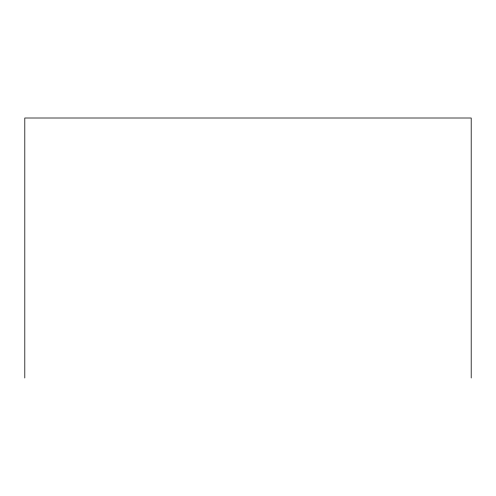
<?xml version="1.0" encoding="UTF-8"?>
<svg xmlns="http://www.w3.org/2000/svg" width="496" height="496" viewBox="0 0 496 496"><rect width="100%" height="100%" fill="white"/><g stroke="black" fill="none" stroke-linecap="round" stroke-linejoin="round"><path stroke-width="0.74" d="M471.2 377.995L471.2 118.005L24.8 118.005L24.8 377.995"/></g></svg>
